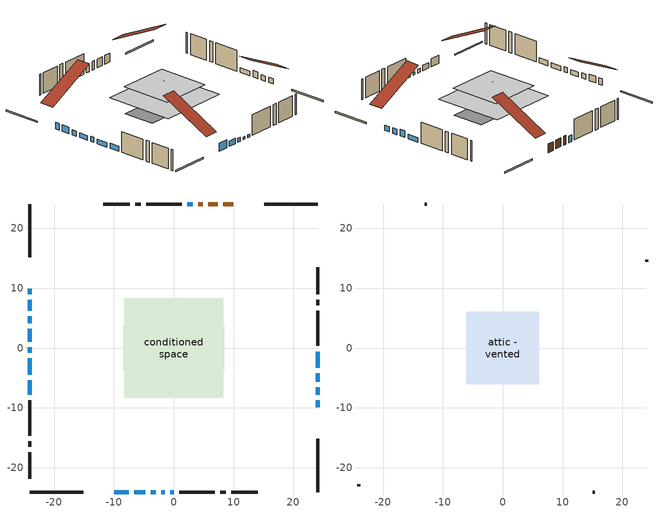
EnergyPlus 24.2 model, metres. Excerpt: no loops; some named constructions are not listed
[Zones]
conditioned space
 floor outside (Floor1 construction): -0.89,-0.89 -0.89,0.89 0.89,0.89 0.89,-0.89 z0
 floor outside (Floor2 construction): -2.15,-2.15 -2.15,2.15 2.15,2.15 2.15,-2.15 z0
 floor adiabatic (AdiabaticFloorConstruction): -8.3,-8.3 -8.3,8.3 8.3,8.3 8.3,-8.3 z2.44
 floor foundation (Slab1 construction): -8.43,-3.76 -8.43,3.76 8.43,3.76 8.43,-3.76 z0
 wall outside (RimJoist1 construction): 24.09,24.09 15.16,24.09 / -24.09,-24.09 -15.16,-24.09 / -24.09,24.09 -24.09,15.16 / 24.09,-24.09 24.09,-15.16 z0:0.3
 wall outside (AdiabaticWallConstruction 1): 9.93,24.09 8.32,24.09 / 7.39,24.09 5.76,24.09 / 4.83,24.09 4.1,24.09 z0:2.03
 wall outside (AdiabaticWallConstruction): -9.93,-24.09 -7.49,-24.09 z0:1.83; -6.57,-24.09 -4.74,-24.09 / -24.09,5.33 -24.09,4.11 / -24.09,0.12 -24.09,-0.79 / 24.09,-9.93 24.09,-8.71 / 24.09,-7.79 24.09,-6.56 / -24.09,-5.39 -24.09,-7.83 z0:1.22; -3.81,-24.09 -3.04,-24.09 z0:0.92; -24.09,9.93 -24.09,9.02 / 3.17,24.09 2.26,24.09 z0:1.53; -24.09,8.09 -24.09,6.26 / 24.09,-5.64 24.09,-4.26 z0:1.52; -24.09,3.18 -24.09,1.05 / -24.09,-1.72 -24.09,-4.47 / 24.09,-3.34 24.09,-0.59 z0:1.07; -2.12,-24.09 -1.5,-24.09 / -0.58,-24.09 0.03,-24.09 z0:0.61
 wall outside (Wall1 construction): 1.33,24.09 -4.58,24.09 / 0.96,-24.09 6.87,-24.09 / -24.09,-8.76 -24.09,-14.67 / 24.09,0.34 24.09,6.24 z0:4.88
 wall outside (Wall2 construction): -5.51,24.09 -6.41,24.09 / 7.8,-24.09 8.69,-24.09 / -24.09,-15.6 -24.09,-16.5 / 24.09,7.17 24.09,8.07 z0:4.88
 wall outside (Wall3 construction): -7.33,24.09 -11.8,24.09 / 9.62,-24.09 14.09,-24.09 / -24.09,-17.42 -24.09,-21.89 / 24.09,9 24.09,13.47 z0:4.88
 window (WindowConstruction 14): -9.93,-24.09 -7.49,-24.09 z0:1.83
 window (WindowConstruction 3): -6.57,-24.09 -4.74,-24.09 z0:1.22
 window (WindowConstruction 4): -3.81,-24.09 -3.05,-24.09 z0:0.91
 window (WindowConstruction 5): -24.09,9.93 -24.09,9.02 z0:1.52
 window (WindowConstruction 6): -24.09,8.09 -24.09,6.26 z0:1.52
 window (WindowConstruction 7): -24.09,5.33 -24.09,4.11 z0:1.22
 window (WindowConstruction 8): -24.09,3.18 -24.09,1.05 z0:1.07
 window (WindowConstruction 9): -24.09,0.12 -24.09,-0.79 z0:1.22
 window (WindowConstruction 15): -2.12,-24.09 -1.51,-24.09 z0:0.61
 window (WindowConstruction 16): -0.58,-24.09 0.03,-24.09 z0:0.61
 window (WindowConstruction 10): 24.09,-9.93 24.09,-8.71 z0:1.22
 window (WindowConstruction 11): 24.09,-7.78 24.09,-6.57 z0:1.22
 window (WindowConstruction 12): -24.09,-1.72 -24.09,-4.47 z0:1.07
 window (WindowConstruction 13): -24.09,-5.4 -24.09,-7.83 z0:1.22
 window (WindowConstruction): 24.09,-5.64 24.09,-4.26 z0:1.52
 window (WindowConstruction 1): 24.09,-3.34 24.09,-0.59 z0:1.07
 window (WindowConstruction 2): 3.17,24.09 2.26,24.09 z0:1.52
 door (Door): 9.93,24.09 8.32,24.09 z0:2.03
 door (Door 1): 7.39,24.09 5.76,24.09 z0:2.03
 door (Door 2): 4.83,24.09 4.1,24.09 z0:2.03
 ceiling adiabatic (AdiabaticFloorConstruction): 8.3,-8.3 8.3,8.3 -8.3,8.3 -8.3,-8.3 z2.44
attic - vented
 floor to conditioned space (Floor3 construction Reversed): -6.09,-6.09 -6.09,6.09 6.09,6.09 6.09,-6.09 z4.88
 floor to conditioned space (Floor4 construction Reversed): -1.92,-1.92 -1.92,1.92 1.92,1.92 1.92,-1.92 z4.88
 wall outside (Wall4 construction): -12.73,24.09 -13.07,24.09 / 15.02,-24.09 15.36,-24.09 / -24.09,-22.82 -24.09,-23.16 / 24.09,14.4 24.09,14.73 z0:4.88
 roof outside (Roof1 construction): 10.86,24.09,4.88 10.86,12.02,10.91 14.24,12.02,10.91 14.24,24.09,4.88; -10.86,-24.09,4.88 -10.86,-12.02,10.91 -14.24,-12.02,10.91 -14.24,-24.09,4.88; -24.09,10.86,4.88 -12.02,10.86,10.91 -12.02,14.24,10.91 -24.09,14.24,4.88; 24.09,-10.86,4.88 12.02,-10.86,10.91 12.02,-14.24,10.91 24.09,-14.24,4.88
[Material] Roughness=Rough; Thermal Absorptance=0.9
Name | Thickness {m} | Conductivity {W/m-K} | Density {kg/m3} | Specific Heat {J/kg-K} | Solar Absorptance | Visible Absorptance
ceiling loosefill ins | 0.169333 | 0.0480833 | 16.02 | 1046.75 | 0.7 | 0.7
ceiling stud and cavity | 0.1397 | 0.502125 | 65.682 | 1177.47 | 0.7 | 0.7
ceiling stud and cavity 1 | 0.1397 | 0.596506 | 65.682 | 1177.47 | 0.7 | 0.7
gypsum board | 0.0127 | 0.160291 | 801 | 837.4 | 0.6 | 0.6
[Construction]
Floor3 construction: ceiling loosefill ins, ceiling stud and cavity, gypsum board
Floor4 construction: ceiling loosefill ins, ceiling stud and cavity 1, gypsum board
[EnergyManagementSystem:ProgramCallingManager]
unit_heater_supply_fan_1_disaggregate_program_calling_manager: EndOfSystemTimestepBeforeHVACReporting; unit_heater_supply_fan_1_disaggregate_program
unit_heater_supply_fan_disaggregate_program_calling_manager: EndOfSystemTimestepBeforeHVACReporting; unit_heater_supply_fan_disaggregate_program
unmet_hours_program_calling_manager: EndOfZoneTimestepBeforeZoneReporting; unmet_hours_program
water_heater_EC_adj_ProgramManager: EndOfSystemTimestepBeforeHVACReporting; water_heater_EC_adj
[EnergyManagementSystem:OutputVariable] Type of Data in Variable=Summed
Name | EMS Variable | Update Frequency | EMS Program or Subroutine | Units
unit heater supply fan 1 disaggregate htg primary | unit_heater_supply_fan_1_primary_htg | SystemTimestep | unit_heater_supply_fan_1_disaggregate_program | J
unit heater supply fan disaggregate htg primary | unit_heater_supply_fan_primary_htg | SystemTimestep | unit_heater_supply_fan_disaggregate_program | J
loads_htg_tot_peakload_outvar; loads_htg_tot_annual_outvar; Energy Management System Output Variable 1; Energy Management System Output Variable 45 | loads_htg_tot | ZoneTimestep | total_loads_program | J
loads_clg_tot_peakload_outvar; loads_clg_tot_annual_outvar; Energy Management System Output Variable 2; Energy Management System Output Variable 46 | loads_clg_tot | ZoneTimestep | total_loads_program | J
htg_unmet_hours_annual_outvar; Energy Management System Output Variable 3 | htg_unmet_hours | ZoneTimestep | unmet_hours_program | hr
clg_unmet_hours_annual_outvar; Energy Management System Output Variable 4 | clg_unmet_hours | ZoneTimestep | unmet_hours_program | hr
loads_htg_roofs_annual_outvar; Energy Management System Output Variable 5 | loads_htg_roofs | ZoneTimestep | component_loads_program | J
loads_htg_ceilings_annual_outvar; Energy Management System Output Variable 6 | loads_htg_ceilings | ZoneTimestep | component_loads_program | J
loads_htg_walls_annual_outvar; Energy Management System Output Variable 7 | loads_htg_walls | ZoneTimestep | component_loads_program | J
loads_htg_rim_joists_annual_outvar; Energy Management System Output Variable 8 | loads_htg_rim_joists | ZoneTimestep | component_loads_program | J
loads_htg_foundation_walls_annual_outvar; Energy Management System Output Variable 9 | loads_htg_foundation_walls | ZoneTimestep | component_loads_program | J
loads_htg_doors_annual_outvar; Energy Management System Output Variable 10 | loads_htg_doors | ZoneTimestep | component_loads_program | J
loads_htg_windows_conduction_annual_outvar; Energy Management System Output Variable 11 | loads_htg_windows_conduction | ZoneTimestep | component_loads_program | J
loads_htg_windows_solar_annual_outvar; Energy Management System Output Variable 12 | loads_htg_windows_solar | ZoneTimestep | component_loads_program | J
loads_htg_skylights_conduction_annual_outvar; Energy Management System Output Variable 13 | loads_htg_skylights_conduction | ZoneTimestep | component_loads_program | J
loads_htg_skylights_solar_annual_outvar; Energy Management System Output Variable 14 | loads_htg_skylights_solar | ZoneTimestep | component_loads_program | J
loads_htg_floors_annual_outvar; Energy Management System Output Variable 15 | loads_htg_floors | ZoneTimestep | component_loads_program | J
loads_htg_slabs_annual_outvar; Energy Management System Output Variable 16 | loads_htg_slabs | ZoneTimestep | component_loads_program | J
loads_htg_internal_mass_annual_outvar; Energy Management System Output Variable 17 | loads_htg_internal_mass | ZoneTimestep | component_loads_program | J
loads_htg_infil_annual_outvar; Energy Management System Output Variable 18 | loads_htg_infil | ZoneTimestep | component_loads_program | J
loads_htg_natvent_annual_outvar; Energy Management System Output Variable 19 | loads_htg_natvent | ZoneTimestep | component_loads_program | J
loads_htg_mechvent_annual_outvar; Energy Management System Output Variable 20 | loads_htg_mechvent | ZoneTimestep | component_loads_program | J
loads_htg_whf_annual_outvar; Energy Management System Output Variable 21 | loads_htg_whf | ZoneTimestep | component_loads_program | J
loads_htg_ducts_annual_outvar; Energy Management System Output Variable 22 | loads_htg_ducts | ZoneTimestep | component_loads_program | J
loads_htg_intgains_annual_outvar; Energy Management System Output Variable 23 | loads_htg_intgains | ZoneTimestep | component_loads_program | J
loads_htg_lighting_annual_outvar; Energy Management System Output Variable 24 | loads_htg_lighting | ZoneTimestep | component_loads_program | J
loads_clg_roofs_annual_outvar; Energy Management System Output Variable 25 | loads_clg_roofs | ZoneTimestep | component_loads_program | J
loads_clg_ceilings_annual_outvar; Energy Management System Output Variable 26 | loads_clg_ceilings | ZoneTimestep | component_loads_program | J
loads_clg_walls_annual_outvar; Energy Management System Output Variable 27 | loads_clg_walls | ZoneTimestep | component_loads_program | J
loads_clg_rim_joists_annual_outvar; Energy Management System Output Variable 28 | loads_clg_rim_joists | ZoneTimestep | component_loads_program | J
loads_clg_foundation_walls_annual_outvar; Energy Management System Output Variable 29 | loads_clg_foundation_walls | ZoneTimestep | component_loads_program | J
loads_clg_doors_annual_outvar; Energy Management System Output Variable 30 | loads_clg_doors | ZoneTimestep | component_loads_program | J
loads_clg_windows_conduction_annual_outvar; Energy Management System Output Variable 31 | loads_clg_windows_conduction | ZoneTimestep | component_loads_program | J
loads_clg_windows_solar_annual_outvar; Energy Management System Output Variable 32 | loads_clg_windows_solar | ZoneTimestep | component_loads_program | J
loads_clg_skylights_conduction_annual_outvar; Energy Management System Output Variable 33 | loads_clg_skylights_conduction | ZoneTimestep | component_loads_program | J
loads_clg_skylights_solar_annual_outvar; Energy Management System Output Variable 34 | loads_clg_skylights_solar | ZoneTimestep | component_loads_program | J
loads_clg_floors_annual_outvar; Energy Management System Output Variable 35 | loads_clg_floors | ZoneTimestep | component_loads_program | J
loads_clg_slabs_annual_outvar; Energy Management System Output Variable 36 | loads_clg_slabs | ZoneTimestep | component_loads_program | J
loads_clg_internal_mass_annual_outvar; Energy Management System Output Variable 37 | loads_clg_internal_mass | ZoneTimestep | component_loads_program | J
loads_clg_infil_annual_outvar; Energy Management System Output Variable 38 | loads_clg_infil | ZoneTimestep | component_loads_program | J
loads_clg_natvent_annual_outvar; Energy Management System Output Variable 39 | loads_clg_natvent | ZoneTimestep | component_loads_program | J
loads_clg_mechvent_annual_outvar; Energy Management System Output Variable 40 | loads_clg_mechvent | ZoneTimestep | component_loads_program | J
loads_clg_whf_annual_outvar; Energy Management System Output Variable 41 | loads_clg_whf | ZoneTimestep | component_loads_program | J
loads_clg_ducts_annual_outvar; Energy Management System Output Variable 42 | loads_clg_ducts | ZoneTimestep | component_loads_program | J
loads_clg_intgains_annual_outvar; Energy Management System Output Variable 43 | loads_clg_intgains | ZoneTimestep | component_loads_program | J
loads_clg_lighting_annual_outvar; Energy Management System Output Variable 44 | loads_clg_lighting | ZoneTimestep | component_loads_program | J
[Schedule:Day:Interval]
interior lighting schedule day: No, 01:00, 0.108182, 04:00, 0.0901515, 05:00, 0.0991667, 06:00, 0.162273, 07:00, 0.270455, 08:00, 0.342576, 10:00, 0.369621, 11:00, 0.351591, 12:00, 0.333561, 13:00, 0.324545, 14:00, 0.31553, 15:00, 0.333561, 16:00, 0.369621, 17:00, 0.450758, 18:00, 0.585985, 19:00, 0.775303, 20:00, 0.955606, 21:00, 0.991667, 22:00, 0.712197, 23:00, 0.360606, 24:00, 0.162273
interior lighting schedule day 1: No, 01:00, 0.100909, 04:00, 0.0840909, 05:00, 0.0925, 06:00, 0.151364, 07:00, 0.252273, 08:00, 0.319545, 10:00, 0.344773, 11:00, 0.327955, 12:00, 0.311136, 13:00, 0.302727, 14:00, 0.294318, 15:00, 0.311136, 16:00, 0.344773, 17:00, 0.420455, 18:00, 0.546591, 19:00, 0.723182, 20:00, 0.891364, 21:00, 0.925, 22:00, 0.664318, 23:00, 0.336364, 24:00, 0.151364
interior lighting schedule day 2: No, 01:00, 0.0927273, 04:00, 0.0772727, 05:00, 0.085, 06:00, 0.139091, 07:00, 0.231818, 08:00, 0.293636, 10:00, 0.316818, 11:00, 0.301364, 12:00, 0.285909, 13:00, 0.278182, 14:00, 0.270455, 15:00, 0.285909, 16:00, 0.316818, 17:00, 0.386364, 18:00, 0.502273, 19:00, 0.664545, 20:00, 0.819091, 21:00, 0.85, 22:00, 0.610455, 23:00, 0.309091, 24:00, 0.139091
interior lighting schedule day 3: No, 01:00, 0.0845455, 04:00, 0.0704545, 05:00, 0.0775, 06:00, 0.126818, 07:00, 0.211364, 08:00, 0.267727, 10:00, 0.288864, 11:00, 0.274773, 12:00, 0.260682, 13:00, 0.253636, 14:00, 0.246591, 15:00, 0.260682, 16:00, 0.288864, 17:00, 0.352273, 18:00, 0.457955, 19:00, 0.605909, 20:00, 0.746818, 21:00, 0.775, 22:00, 0.556591, 23:00, 0.281818, 24:00, 0.126818
interior lighting schedule day 4: No, 01:00, 0.0763636, 04:00, 0.0636364, 05:00, 0.07, 06:00, 0.114545, 07:00, 0.190909, 08:00, 0.241818, 10:00, 0.260909, 11:00, 0.248182, 12:00, 0.235455, 13:00, 0.229091, 14:00, 0.222727, 15:00, 0.235455, 16:00, 0.260909, 17:00, 0.318182, 18:00, 0.413636, 19:00, 0.547273, 20:00, 0.674545, 21:00, 0.7, 22:00, 0.502727, 23:00, 0.254545, 24:00, 0.114545
interior lighting schedule day 5: No, 01:00, 0.0727273, 04:00, 0.0606061, 05:00, 0.0666667, 06:00, 0.109091, 07:00, 0.181818, 08:00, 0.230303, 10:00, 0.248485, 11:00, 0.236364, 12:00, 0.224242, 13:00, 0.218182, 14:00, 0.212121, 15:00, 0.224242, 16:00, 0.248485, 17:00, 0.30303, 18:00, 0.393939, 19:00, 0.521212, 20:00, 0.642424, 21:00, 0.666667, 22:00, 0.478788, 23:00, 0.242424, 24:00, 0.109091
interior lighting schedule day 6: No, 01:00, 0.0745455, 04:00, 0.0621212, 05:00, 0.0683333, 06:00, 0.111818, 07:00, 0.186364, 08:00, 0.236061, 10:00, 0.254697, 11:00, 0.242273, 12:00, 0.229848, 13:00, 0.223636, 14:00, 0.217424, 15:00, 0.229848, 16:00, 0.254697, 17:00, 0.310606, 18:00, 0.403788, 19:00, 0.534242, 20:00, 0.658485, 21:00, 0.683333, 22:00, 0.490758, 23:00, 0.248485, 24:00, 0.111818
interior lighting schedule day 7: No, 01:00, 0.08, 04:00, 0.0666667, 05:00, 0.0733333, 06:00, 0.12, 07:00, 0.2, 08:00, 0.253333, 10:00, 0.273333, 11:00, 0.26, 12:00, 0.246667, 13:00, 0.24, 14:00, 0.233333, 15:00, 0.246667, 16:00, 0.273333, 17:00, 0.333333, 18:00, 0.433333, 19:00, 0.573333, 20:00, 0.706667, 21:00, 0.733333, 22:00, 0.526667, 23:00, 0.266667, 24:00, 0.12
interior lighting schedule day 8: No, 01:00, 0.0890909, 04:00, 0.0742424, 05:00, 0.0816667, 06:00, 0.133636, 07:00, 0.222727, 08:00, 0.282121, 10:00, 0.304394, 11:00, 0.289545, 12:00, 0.274697, 13:00, 0.267273, 14:00, 0.259848, 15:00, 0.274697, 16:00, 0.304394, 17:00, 0.371212, 18:00, 0.482576, 19:00, 0.638485, 20:00, 0.78697, 21:00, 0.816667, 22:00, 0.586515, 23:00, 0.29697, 24:00, 0.133636
interior lighting schedule day 9: No, 01:00, 0.0972727, 04:00, 0.0810606, 05:00, 0.0891667, 06:00, 0.145909, 07:00, 0.243182, 08:00, 0.30803, 10:00, 0.332348, 11:00, 0.316136, 12:00, 0.299924, 13:00, 0.291818, 14:00, 0.283712, 15:00, 0.299924, 16:00, 0.332348, 17:00, 0.405303, 18:00, 0.526894, 19:00, 0.697121, 20:00, 0.859242, 21:00, 0.891667, 22:00, 0.640379, 23:00, 0.324242, 24:00, 0.145909
interior lighting schedule day 10: No, 01:00, 0.105455, 04:00, 0.0878788, 05:00, 0.0966667, 06:00, 0.158182, 07:00, 0.263636, 08:00, 0.333939, 10:00, 0.360303, 11:00, 0.342727, 12:00, 0.325152, 13:00, 0.316364, 14:00, 0.307576, 15:00, 0.325152, 16:00, 0.360303, 17:00, 0.439394, 18:00, 0.571212, 19:00, 0.755758, 20:00, 0.931515, 21:00, 0.966667, 22:00, 0.694242, 23:00, 0.351515, 24:00, 0.158182
interior lighting schedule day 11: No, 01:00, 0.109091, 04:00, 0.0909091, 05:00, 0.1, 06:00, 0.163636, 07:00, 0.272727, 08:00, 0.345455, 10:00, 0.372727, 11:00, 0.354545, 12:00, 0.336364, 13:00, 0.327273, 14:00, 0.318182, 15:00, 0.336364, 16:00, 0.372727, 17:00, 0.454545, 18:00, 0.590909, 19:00, 0.781818, 20:00, 0.963636, 21:00, 1, 22:00, 0.718182, 23:00, 0.363636, 24:00, 0.163636
interior lighting schedule default day; occupants schedule default day; clothes dryer schedule default day; cooking range schedule default day; mech vent bath fan 0 schedule default day; mech vent bath fan 1 schedule default day; mech vent range fan 0 schedule default day; misc plug loads schedule default day; general water use schedule default day; heating setpoint default day; cooling setpoint default day; clothes dryer exhaust 0 schedule default day; cooling season schedule day; cooling season schedule day 2; cooling season schedule default day; exterior lighting schedule default day; natural vent schedule default day: No, 24:00, 0
occupants schedule day: No, 05:00, 0.426829, 06:00, 0.719512, 07:00, 1, 08:00, 0.670732, 09:00, 0.329268, 14:00, 0.170732, 15:00, 0.231707, 16:00, 0.329268, 17:00, 0.5, 18:00, 0.670732, 19:00, 0.829268, 21:00, 1, 22:00, 0.853659, 23:00, 0.646341, 24:00, 0.426829
clothes dryer schedule day; clothes dryer exhaust 0 schedule day: No, 01:00, 0.123457, 02:00, 0.0740741, 03:00, 0.0493827, 04:00, 0.0246914, 05:00, 0.0493827, 06:00, 0.0740741, 07:00, 0.197531, 08:00, 0.395062, 09:00, 0.592593, 10:00, 0.839506, 11:00, 0.962963, 12:00, 1, 13:00, 0.91358, 14:00, 0.82716, 15:00, 0.716049, 16:00, 0.753086, 17:00, 0.679012, 18:00, 0.666667, 20:00, 0.62963, 21:00, 0.641975, 22:00, 0.666667, 23:00, 0.54321, 24:00, 0.296296
cooking range schedule day: No, 05:00, 0.0597015, 06:00, 0.11194, 07:00, 0.171642, 08:00, 0.291045, 11:00, 0.343284, 12:00, 0.402985, 13:00, 0.462687, 14:00, 0.343284, 15:00, 0.291045, 16:00, 0.402985, 17:00, 0.567164, 18:00, 1, 19:00, 0.850746, 20:00, 0.432836, 21:00, 0.291045, 22:00, 0.231343, 23:00, 0.171642, 24:00, 0.11194
mech vent bath fan 0 schedule day; mech vent bath fan 1 schedule day: No, 07:00, 0, 08:00, 1, 09:00, 0.2, 24:00, 0
mech vent range fan 0 schedule day: No, 18:00, 0, 19:00, 1, 20:00, 0.2, 24:00, 0
misc plug loads schedule day: No, 06:00, 0.705882, 07:00, 0.745098, 08:00, 0.803922, 15:00, 0.823529, 16:00, 0.862745, 17:00, 0.921569, 18:00, 0.980392, 19:00, 1, 20:00, 0.980392, 21:00, 0.941176, 22:00, 0.862745, 23:00, 0.784314, 24:00, 0.72549
general water use schedule day: No, 01:00, 0.315068, 03:00, 0.287671, 04:00, 0.342466, 05:00, 0.369863, 06:00, 0.520548, 07:00, 0.60274, 08:00, 0.534247, 10:00, 0.506849, 11:00, 0.465753, 14:00, 0.479452, 15:00, 0.534247, 16:00, 0.589041, 17:00, 0.69863, 18:00, 0.876712, 19:00, 0.890411, 20:00, 0.986301, 21:00, 1, 22:00, 0.863014, 23:00, 0.616438, 24:00, 0.465753
heating setpoint day: No, 07:00, 18, 23:00, 21, 24:00, 18
cooling setpoint day: No, 24:00, 25
cooling season schedule day 1: No, 24:00, 1
exterior lighting schedule day: No, 01:00, 0.566667, 03:00, 0.524167, 05:00, 0.495833, 06:00, 0.5525, 07:00, 0.623333, 08:00, 0.580833, 09:00, 0.439167, 10:00, 0.354167, 12:00, 0.34, 13:00, 0.354167, 14:00, 0.396667, 15:00, 0.425, 16:00, 0.495833, 17:00, 0.623333, 18:00, 0.793333, 19:00, 0.906667, 20:00, 0.963333, 21:00, 0.991667, 22:00, 0.920833, 23:00, 0.793333, 24:00, 0.665833
exterior lighting schedule day 1: No, 01:00, 0.528571, 03:00, 0.488929, 05:00, 0.4625, 06:00, 0.515357, 07:00, 0.581429, 08:00, 0.541786, 09:00, 0.409643, 10:00, 0.330357, 12:00, 0.317143, 13:00, 0.330357, 14:00, 0.37, 15:00, 0.396429, 16:00, 0.4625, 17:00, 0.581429, 18:00, 0.74, 19:00, 0.845714, 20:00, 0.898571, 21:00, 0.925, 22:00, 0.858929, 23:00, 0.74, 24:00, 0.621071
exterior lighting schedule day 10: No, 01:00, 0.552381, 03:00, 0.510952, 05:00, 0.483333, 06:00, 0.538571, 07:00, 0.607619, 08:00, 0.56619, 09:00, 0.428095, 10:00, 0.345238, 12:00, 0.331429, 13:00, 0.345238, 14:00, 0.386667, 15:00, 0.414286, 16:00, 0.483333, 17:00, 0.607619, 18:00, 0.773333, 19:00, 0.88381, 20:00, 0.939048, 21:00, 0.966667, 22:00, 0.897619, 23:00, 0.773333, 24:00, 0.649048
exterior lighting schedule day 11: No, 01:00, 0.571429, 03:00, 0.528571, 05:00, 0.5, 06:00, 0.557143, 07:00, 0.628571, 08:00, 0.585714, 09:00, 0.442857, 10:00, 0.357143, 12:00, 0.342857, 13:00, 0.357143, 14:00, 0.4, 15:00, 0.428571, 16:00, 0.5, 17:00, 0.628571, 18:00, 0.8, 19:00, 0.914286, 20:00, 0.971429, 21:00, 1, 22:00, 0.928571, 23:00, 0.8, 24:00, 0.671429
exterior lighting schedule day 2: No, 01:00, 0.485714, 03:00, 0.449286, 05:00, 0.425, 06:00, 0.473571, 07:00, 0.534286, 08:00, 0.497857, 09:00, 0.376429, 10:00, 0.303571, 12:00, 0.291429, 13:00, 0.303571, 14:00, 0.34, 15:00, 0.364286, 16:00, 0.425, 17:00, 0.534286, 18:00, 0.68, 19:00, 0.777143, 20:00, 0.825714, 21:00, 0.85, 22:00, 0.789286, 23:00, 0.68, 24:00, 0.570714
exterior lighting schedule day 3: No, 01:00, 0.442857, 03:00, 0.409643, 05:00, 0.3875, 06:00, 0.431786, 07:00, 0.487143, 08:00, 0.453929, 09:00, 0.343214, 10:00, 0.276786, 12:00, 0.265714, 13:00, 0.276786, 14:00, 0.31, 15:00, 0.332143, 16:00, 0.3875, 17:00, 0.487143, 18:00, 0.62, 19:00, 0.708571, 20:00, 0.752857, 21:00, 0.775, 22:00, 0.719643, 23:00, 0.62, 24:00, 0.520357
exterior lighting schedule day 4: No, 01:00, 0.4, 03:00, 0.37, 05:00, 0.35, 06:00, 0.39, 07:00, 0.44, 08:00, 0.41, 09:00, 0.31, 10:00, 0.25, 12:00, 0.24, 13:00, 0.25, 14:00, 0.28, 15:00, 0.3, 16:00, 0.35, 17:00, 0.44, 18:00, 0.56, 19:00, 0.64, 20:00, 0.68, 21:00, 0.7, 22:00, 0.65, 23:00, 0.56, 24:00, 0.47
exterior lighting schedule day 5: No, 01:00, 0.380952, 03:00, 0.352381, 05:00, 0.333333, 06:00, 0.371429, 07:00, 0.419048, 08:00, 0.390476, 09:00, 0.295238, 10:00, 0.238095, 12:00, 0.228571, 13:00, 0.238095, 14:00, 0.266667, 15:00, 0.285714, 16:00, 0.333333, 17:00, 0.419048, 18:00, 0.533333, 19:00, 0.609524, 20:00, 0.647619, 21:00, 0.666667, 22:00, 0.619048, 23:00, 0.533333, 24:00, 0.447619
exterior lighting schedule day 6: No, 01:00, 0.390476, 03:00, 0.36119, 05:00, 0.341667, 06:00, 0.380714, 07:00, 0.429524, 08:00, 0.400238, 09:00, 0.302619, 10:00, 0.244048, 12:00, 0.234286, 13:00, 0.244048, 14:00, 0.273333, 15:00, 0.292857, 16:00, 0.341667, 17:00, 0.429524, 18:00, 0.546667, 19:00, 0.624762, 20:00, 0.66381, 21:00, 0.683333, 22:00, 0.634524, 23:00, 0.546667, 24:00, 0.45881
exterior lighting schedule day 7: No, 01:00, 0.419048, 03:00, 0.387619, 05:00, 0.366667, 06:00, 0.408571, 07:00, 0.460952, 08:00, 0.429524, 09:00, 0.324762, 10:00, 0.261905, 12:00, 0.251429, 13:00, 0.261905, 14:00, 0.293333, 15:00, 0.314286, 16:00, 0.366667, 17:00, 0.460952, 18:00, 0.586667, 19:00, 0.670476, 20:00, 0.712381, 21:00, 0.733333, 22:00, 0.680952, 23:00, 0.586667, 24:00, 0.492381
exterior lighting schedule day 8: No, 01:00, 0.466667, 03:00, 0.431667, 05:00, 0.408333, 06:00, 0.455, 07:00, 0.513333, 08:00, 0.478333, 09:00, 0.361667, 10:00, 0.291667, 12:00, 0.28, 13:00, 0.291667, 14:00, 0.326667, 15:00, 0.35, 16:00, 0.408333, 17:00, 0.513333, 18:00, 0.653333, 19:00, 0.746667, 20:00, 0.793333, 21:00, 0.816667, 22:00, 0.758333, 23:00, 0.653333, 24:00, 0.548333
exterior lighting schedule day 9: No, 01:00, 0.509524, 03:00, 0.47131, 05:00, 0.445833, 06:00, 0.496786, 07:00, 0.560476, 08:00, 0.522262, 09:00, 0.394881, 10:00, 0.318452, 12:00, 0.305714, 13:00, 0.318452, 14:00, 0.356667, 15:00, 0.382143, 16:00, 0.445833, 17:00, 0.560476, 18:00, 0.713333, 19:00, 0.815238, 20:00, 0.86619, 21:00, 0.891667, 22:00, 0.827976, 23:00, 0.713333, 24:00, 0.59869
[Schedule:Week:Daily]
heating setpoint Week Rule - Jan1-Dec31: heating setpoint day, heating setpoint day, heating setpoint day, heating setpoint day, heating setpoint day, heating setpoint day, heating setpoint day, heating setpoint default day, heating setpoint default day, heating setpoint default day, heating setpoint default day, heating setpoint default day
cooling setpoint Week Rule - Jan1-Dec31: cooling setpoint day, cooling setpoint day, cooling setpoint day, cooling setpoint day, cooling setpoint day, cooling setpoint day, cooling setpoint day, cooling setpoint default day, cooling setpoint default day, cooling setpoint default day, cooling setpoint default day, cooling setpoint default day
clothes dryer exhaust 0 schedule Week Rule - Jan1-Dec31: clothes dryer exhaust 0 schedule day, clothes dryer exhaust 0 schedule day, clothes dryer exhaust 0 schedule day, clothes dryer exhaust 0 schedule day, clothes dryer exhaust 0 schedule day, clothes dryer exhaust 0 schedule day, clothes dryer exhaust 0 schedule day, clothes dryer exhaust 0 schedule default day, clothes dryer exhaust 0 schedule default day, clothes dryer exhaust 0 schedule default day, clothes dryer exhaust 0 schedule default day, clothes dryer exhaust 0 schedule default day
cooling season schedule Week Rule - Jan1-May26: cooling season schedule day, cooling season schedule day, cooling season schedule day, cooling season schedule day, cooling season schedule day, cooling season schedule day, cooling season schedule day, cooling season schedule default day, cooling season schedule default day, cooling season schedule default day, cooling season schedule default day, cooling season schedule default day
cooling season schedule Week Rule - May27-Jun2: cooling season schedule day, cooling season schedule day, cooling season schedule day, cooling season schedule day, cooling season schedule day, cooling season schedule day 1, cooling season schedule day 1, cooling season schedule default day, cooling season schedule default day, cooling season schedule default day, cooling season schedule default day, cooling season schedule default day
cooling season schedule Week Rule - Jun3-Aug25: cooling season schedule day 1, cooling season schedule day 1, cooling season schedule day 1, cooling season schedule day 1, cooling season schedule day 1, cooling season schedule day 1, cooling season schedule day 1, cooling season schedule default day, cooling season schedule default day, cooling season schedule default day, cooling season schedule default day, cooling season schedule default day
cooling season schedule Week Rule - Aug26-Sep1: cooling season schedule day 1, cooling season schedule day 1, cooling season schedule day 1, cooling season schedule day 1, cooling season schedule day 1, cooling season schedule day 1, cooling season schedule day 2, cooling season schedule default day, cooling season schedule default day, cooling season schedule default day, cooling season schedule default day, cooling season schedule default day
cooling season schedule Week Rule - Sep2-Dec31: cooling season schedule day 2, cooling season schedule day 2, cooling season schedule day 2, cooling season schedule day 2, cooling season schedule day 2, cooling season schedule day 2, cooling season schedule day 2, cooling season schedule default day, cooling season schedule default day, cooling season schedule default day, cooling season schedule default day, cooling season schedule default day
exterior lighting schedule Week Rule - Mar4-Mar31: exterior lighting schedule day 2, exterior lighting schedule day 2, exterior lighting schedule day 2, exterior lighting schedule day 2, exterior lighting schedule day 2, exterior lighting schedule day 2, exterior lighting schedule day 2, exterior lighting schedule default day, exterior lighting schedule default day, exterior lighting schedule default day, exterior lighting schedule default day, exterior lighting schedule default day
exterior lighting schedule Week Rule - Apr1-Apr28: exterior lighting schedule day 3, exterior lighting schedule day 3, exterior lighting schedule day 3, exterior lighting schedule day 3, exterior lighting schedule day 3, exterior lighting schedule day 3, exterior lighting schedule day 3, exterior lighting schedule default day, exterior lighting schedule default day, exterior lighting schedule default day, exterior lighting schedule default day, exterior lighting schedule default day
exterior lighting schedule Week Rule - Apr29-May5: exterior lighting schedule day 3, exterior lighting schedule day 3, exterior lighting schedule day 4, exterior lighting schedule day 4, exterior lighting schedule day 4, exterior lighting schedule day 4, exterior lighting schedule day 4, exterior lighting schedule default day, exterior lighting schedule default day, exterior lighting schedule default day, exterior lighting schedule default day, exterior lighting schedule default day
exterior lighting schedule Week Rule - May6-May26: exterior lighting schedule day 4, exterior lighting schedule day 4, exterior lighting schedule day 4, exterior lighting schedule day 4, exterior lighting schedule day 4, exterior lighting schedule day 4, exterior lighting schedule day 4, exterior lighting schedule default day, exterior lighting schedule default day, exterior lighting schedule default day, exterior lighting schedule default day, exterior lighting schedule default day
exterior lighting schedule Week Rule - May27-Jun2: exterior lighting schedule day 4, exterior lighting schedule day 4, exterior lighting schedule day 4, exterior lighting schedule day 4, exterior lighting schedule day 4, exterior lighting schedule day 5, exterior lighting schedule day 5, exterior lighting schedule default day, exterior lighting schedule default day, exterior lighting schedule default day, exterior lighting schedule default day, exterior lighting schedule default day
exterior lighting schedule Week Rule - Jun3-Jun30: exterior lighting schedule day 5, exterior lighting schedule day 5, exterior lighting schedule day 5, exterior lighting schedule day 5, exterior lighting schedule day 5, exterior lighting schedule day 5, exterior lighting schedule day 5, exterior lighting schedule default day, exterior lighting schedule default day, exterior lighting schedule default day, exterior lighting schedule default day, exterior lighting schedule default day
exterior lighting schedule Week Rule - Jul1-Jul28: exterior lighting schedule day 6, exterior lighting schedule day 6, exterior lighting schedule day 6, exterior lighting schedule day 6, exterior lighting schedule day 6, exterior lighting schedule day 6, exterior lighting schedule day 6, exterior lighting schedule default day, exterior lighting schedule default day, exterior lighting schedule default day, exterior lighting schedule default day, exterior lighting schedule default day
exterior lighting schedule Week Rule - Jul29-Aug4: exterior lighting schedule day 6, exterior lighting schedule day 6, exterior lighting schedule day 6, exterior lighting schedule day 7, exterior lighting schedule day 7, exterior lighting schedule day 7, exterior lighting schedule day 7, exterior lighting schedule default day, exterior lighting schedule default day, exterior lighting schedule default day, exterior lighting schedule default day, exterior lighting schedule default day
exterior lighting schedule Week Rule - Aug5-Aug25: exterior lighting schedule day 7, exterior lighting schedule day 7, exterior lighting schedule day 7, exterior lighting schedule day 7, exterior lighting schedule day 7, exterior lighting schedule day 7, exterior lighting schedule day 7, exterior lighting schedule default day, exterior lighting schedule default day, exterior lighting schedule default day, exterior lighting schedule default day, exterior lighting schedule default day
exterior lighting schedule Week Rule - Aug26-Sep1: exterior lighting schedule day 7, exterior lighting schedule day 7, exterior lighting schedule day 7, exterior lighting schedule day 7, exterior lighting schedule day 7, exterior lighting schedule day 7, exterior lighting schedule day 8, exterior lighting schedule default day, exterior lighting schedule default day, exterior lighting schedule default day, exterior lighting schedule default day, exterior lighting schedule default day
exterior lighting schedule Week Rule - Sep2-Sep29: exterior lighting schedule day 8, exterior lighting schedule day 8, exterior lighting schedule day 8, exterior lighting schedule day 8, exterior lighting schedule day 8, exterior lighting schedule day 8, exterior lighting schedule day 8, exterior lighting schedule default day, exterior lighting schedule default day, exterior lighting schedule default day, exterior lighting schedule default day, exterior lighting schedule default day
exterior lighting schedule Week Rule - Sep30-Oct6: exterior lighting schedule day 8, exterior lighting schedule day 9, exterior lighting schedule day 9, exterior lighting schedule day 9, exterior lighting schedule day 9, exterior lighting schedule day 9, exterior lighting schedule day 9, exterior lighting schedule default day, exterior lighting schedule default day, exterior lighting schedule default day, exterior lighting schedule default day, exterior lighting schedule default day
exterior lighting schedule Week Rule - Oct7-Oct27: exterior lighting schedule day 9, exterior lighting schedule day 9, exterior lighting schedule day 9, exterior lighting schedule day 9, exterior lighting schedule day 9, exterior lighting schedule day 9, exterior lighting schedule day 9, exterior lighting schedule default day, exterior lighting schedule default day, exterior lighting schedule default day, exterior lighting schedule default day, exterior lighting schedule default day
exterior lighting schedule Week Rule - Oct28-Nov3: exterior lighting schedule day 9, exterior lighting schedule day 9, exterior lighting schedule day 9, exterior lighting schedule day 9, exterior lighting schedule day 10, exterior lighting schedule day 10, exterior lighting schedule day 10, exterior lighting schedule default day, exterior lighting schedule default day, exterior lighting schedule default day, exterior lighting schedule default day, exterior lighting schedule default day
exterior lighting schedule Week Rule - Nov4-Nov24: exterior lighting schedule day 10, exterior lighting schedule day 10, exterior lighting schedule day 10, exterior lighting schedule day 10, exterior lighting schedule day 10, exterior lighting schedule day 10, exterior lighting schedule day 10, exterior lighting schedule default day, exterior lighting schedule default day, exterior lighting schedule default day, exterior lighting schedule default day, exterior lighting schedule default day
exterior lighting schedule Week Rule - Nov25-Dec1: exterior lighting schedule day 10, exterior lighting schedule day 10, exterior lighting schedule day 10, exterior lighting schedule day 10, exterior lighting schedule day 10, exterior lighting schedule day 10, exterior lighting schedule day 11, exterior lighting schedule default day, exterior lighting schedule default day, exterior lighting schedule default day, exterior lighting schedule default day, exterior lighting schedule default day
exterior lighting schedule Week Rule - Dec2-Dec31: exterior lighting schedule day 11, exterior lighting schedule day 11, exterior lighting schedule day 11, exterior lighting schedule day 11, exterior lighting schedule day 11, exterior lighting schedule day 11, exterior lighting schedule day 11, exterior lighting schedule default day, exterior lighting schedule default day, exterior lighting schedule default day, exterior lighting schedule default day, exterior lighting schedule default day
natural vent schedule Week Rule - Jan1-Dec31: natural vent schedule default day, natural vent schedule default day, natural vent schedule default day, natural vent schedule default day, natural vent schedule default day, natural vent schedule default day, natural vent schedule default day, natural vent schedule default day, natural vent schedule default day, natural vent schedule default day, natural vent schedule default day, natural vent schedule default day
[Schedule:Year]
heating setpoint: heating setpoint Week Rule - Jan1-Dec31, 1, 1, 12, 31
cooling setpoint: cooling setpoint Week Rule - Jan1-Dec31, 1, 1, 12, 31
clothes dryer exhaust 0 schedule: clothes dryer exhaust 0 schedule Week Rule - Jan1-Dec31, 1, 1, 12, 31
cooling season schedule: cooling season schedule Week Rule - Jan1-May26, 1, 1, 5, 26, cooling season schedule Week Rule - May27-Jun2, 5, 27, 6, 2, cooling season schedule Week Rule - Jun3-Aug25, 6, 3, 8, 25, cooling season schedule Week Rule - Aug26-Sep1, 8, 26, 9, 1, cooling season schedule Week Rule - Sep2-Dec31, 9, 2, 12, 31
natural vent schedule: natural vent schedule Week Rule - Jan1-Dec31, 1, 1, 12, 31
